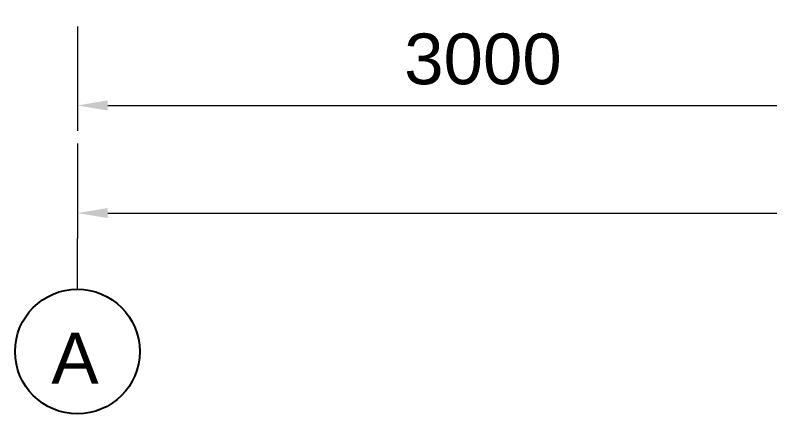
# Model space of a CAD drawing. Header units: millimetres. Extents: x 3220 to 226993, y 817 to 176024.
# Drawn here: x 120174 to 122965, y 70563 to 72037 of the extents above; entities that cross this region are included whole.
import ezdxf

# ---------------------------------------------------------------- set-up
doc = ezdxf.new("R2010")
doc.units = ezdxf.units.MM
doc.linetypes.add('CENTER', pattern=[10.16, 6.35, -1.27, 1.27, -1.27])
doc.styles.add('ARIAL_BOLD', font='arial.ttf')
doc.dimstyles.new('ECHE 75', dxfattribs={"dimscale": 75, "dimtxt": 2.5, "dimasz": 1.5, "dimexe": 1.25, "dimexo": 0.625, "dimgap": 1, "dimtad": 1, "dimdec": 0, "dimtxsty": 'ARIAL_BOLD', "dimcen": 2.5, "dimclrd": 4, "dimclre": 4, "dimclrt": 6, "dimadec": 0, "dimazin": 0, "dimtfac": 1, "dimtdec": 0, "dimtmove": 0, "dimatfit": 3, "dimfxl": 1, "dimlwd": 13, "dimlwe": 13, "dimarcsym": 0})

# ---------------------------------------------------------------- blocks, each defined once
blk = doc.blocks.new('*D551')
at = {"color": 4, "lineweight": 13, "transparency": 16777216}
for p, q in [((120404.1, 71995.5), (120404.1, 71609.7)), ((123404.1, 71995.5), (123404.1, 71609.7)), ((120516.6, 71703.4), (123291.6, 71703.4))]:
    blk.add_line(p, q, dxfattribs=at)
at = {"color": 4, "transparency": 16777216}
for points in [[(120516.6, 71722.2), (120516.6, 71684.7), (120404.1, 71703.4)], [(123291.6, 71722.2), (123291.6, 71684.7), (123404.1, 71703.4)]]:
    blk.add_solid(points, dxfattribs=at)
at = {"layer": 'Defpoints', "color": 0, "transparency": 16777216}
for p in [(120404.1, 72042.4), (123404.1, 72042.4), (123404.1, 71703.4)]:
    blk.add_point(p, dxfattribs=at)
at = {"color": 6, "transparency": 16777216, "insert": (121904.1, 71874.2), "char_height": 187.5, "attachment_point": 5, "style": 'ARIAL_BOLD'}
blk.add_mtext('3000', dxfattribs=at)
blk = doc.blocks.new('*D556')
at = {"color": 4, "lineweight": 13, "transparency": 16777216}
for p, q in [((120404.1, 71562.8), (120404.1, 71211.9)), ((135404.1, 71562.8), (135404.1, 71211.9)), ((120516.6, 71305.6), (135291.6, 71305.6))]:
    blk.add_line(p, q, dxfattribs=at)
at = {"color": 4, "transparency": 16777216}
for points in [[(120516.6, 71324.4), (120516.6, 71286.9), (120404.1, 71305.6)], [(135291.6, 71324.4), (135291.6, 71286.9), (135404.1, 71305.6)]]:
    blk.add_solid(points, dxfattribs=at)
at = {"layer": 'Defpoints', "color": 0, "transparency": 16777216}
for p in [(120404.1, 71609.7), (135404.1, 71609.7), (135404.1, 71305.6)]:
    blk.add_point(p, dxfattribs=at)
at = {"color": 6, "transparency": 16777216, "insert": (127904.1, 71476.4), "char_height": 187.5, "attachment_point": 5, "style": 'ARIAL_BOLD'}
blk.add_mtext('15000', dxfattribs=at)

msp = doc.modelspace()

# ---------------------------------------------------------------- linework, layer by layer
at = {"color": 1, "linetype": 'CENTER', "lineweight": 9}
msp.add_line((120404.1, 71024.4), (120404.1, 71211.9), dxfattribs=at)
at = {"color": 5}
msp.add_circle((120404.1, 70793.9), 230.5, dxfattribs=at)

# ---------------------------------------------------------------- texts
at = {"insert": (120395.3, 70769.3), "char_height": 187.5, "attachment_point": 5, "style": 'ARIAL_BOLD'}
msp.add_mtext('A', dxfattribs=at)

# ---------------------------------------------------------------- dimensions: what is measured, and where the dimension line sits
for base, p1, p2, picture, middle in [((123404.1, 71703.4), (120404.1, 72042.4), (123404.1, 72042.4), '*D551', (121904.1, 71874.2)), ((135404.1, 71305.6), (120404.1, 71609.7), (135404.1, 71609.7), '*D556', (127904.1, 71476.4))]:
    dim = msp.add_linear_dim(base=base, p1=p1, p2=p2, dimstyle='ECHE 75')
    dim.commit()
    dim.dimension.update_dxf_attribs({"geometry": picture, "text_midpoint": middle})

doc.saveas('drawing.dxf')
